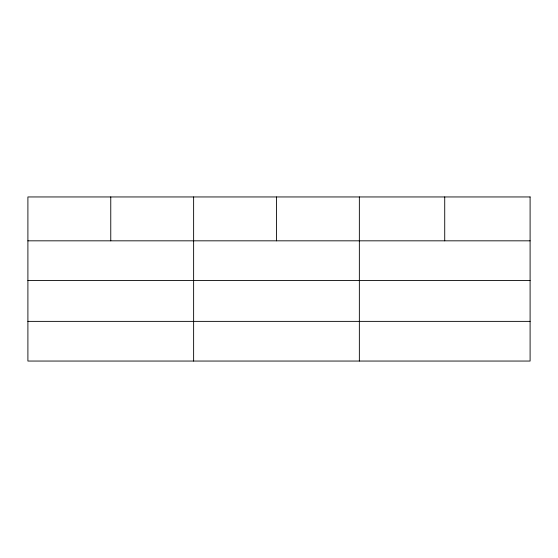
<?xml version="1.0" encoding="UTF-8"?>
<svg xmlns="http://www.w3.org/2000/svg" width="558" height="558" viewBox="0 0 558 558"><rect width="100%" height="100%" fill="white"/><g stroke="black" fill="none" stroke-linecap="round" stroke-linejoin="round"><path stroke-width="0.84" d="M27.9 240.826L530.1 240.826M27.9 280.5L530.1 280.5M27.9 321.373L530.1 321.373M444.726 196.953L444.726 240.826M359.352 196.953L359.352 361.047M276.489 196.953L276.489 240.826M193.626 196.953L193.626 361.047M110.763 196.953L110.763 240.826M530.1 196.953L27.9 196.953L27.9 361.047L530.1 361.047L530.1 196.953"/></g></svg>
